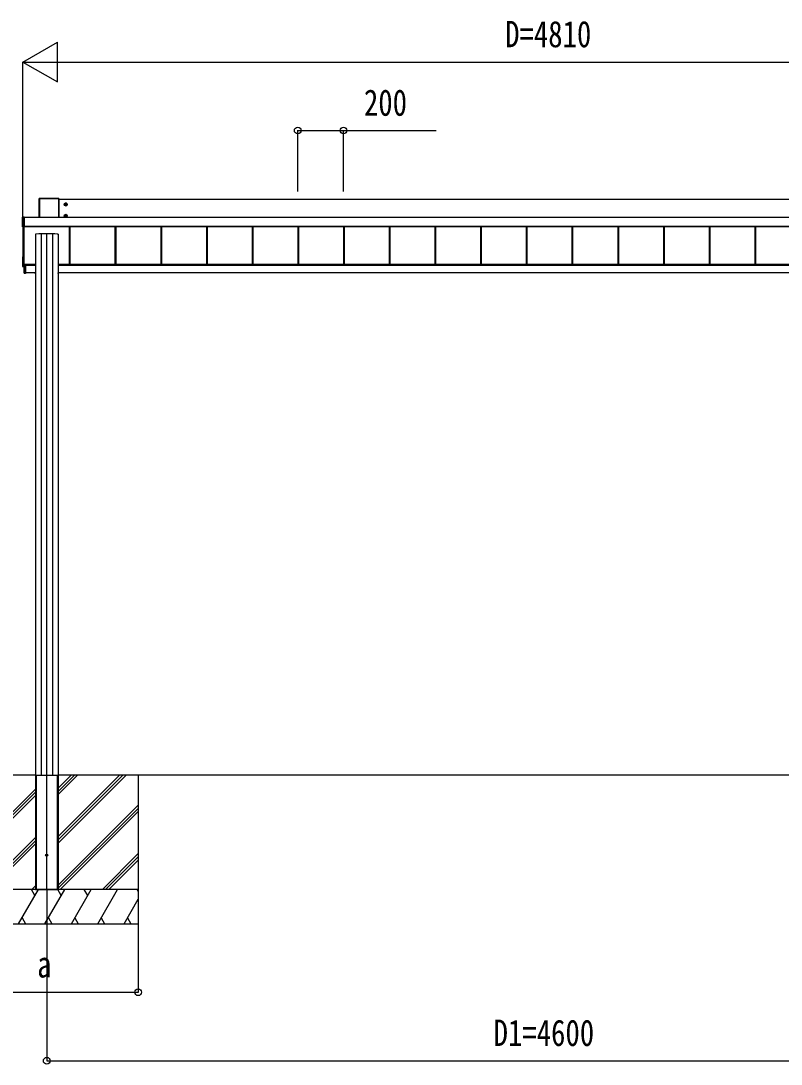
# Model space of a CAD drawing. Units: millimetres, scale not verified. Extents: x -14718 to 14718, y -10397 to 10401.
# Drawn here: x -11331 to -8004, y -5976 to -1409 of the extents above; entities that cross this region are included whole.
import ezdxf
from ezdxf.enums import TextEntityAlignment as Align

# ---------------------------------------------------------------- set-up
doc = ezdxf.new("R2010")
doc.units = ezdxf.units.MM
doc.header["$LTSCALE"] = 50
for name, color, linetype in [('0-4_YKK_12', 2, 'Continuous'), ('0-5_YKK_A1', 4, 'Continuous'), ('0-6_YKK_D', 6, 'Continuous')]:
    doc.layers.add(name, color=color, linetype=linetype)
doc.styles.add('ＭＳ ゴシック', font='')
doc.styles.get('ＭＳ ゴシック').set_extended_font_data('MS Gothic')

msp = doc.modelspace()

# ---------------------------------------------------------------- linework, layer by layer
at = {"layer": '0-4_YKK_12'}
msp.add_line((-11217.43, -5214.1), (-11217.43, -2338.4), dxfattribs=at)
at = {"layer": '0-5_YKK_A1'}
for p, q in [((-11250.43, -2186.75), (-11250.43, -2268.91)), ((-11250.09, -2186.89), (-11250.43, -2186.75)), ((-11250.09, -2268.91), (-11250.09, -2186.89)), ((-11164.93, -2186.25), (-11249.93, -2186.25)), ((-11249.93, -2186.25), (-11249.59, -2186.39)), ((-11249.59, -2186.39), (-11249.59, -2186.88)), ((-11249.59, -2186.88), (-11249.59, -2268.91)), ((-11165.27, -2186.88), (-11249.59, -2186.88)), ((-11165.27, -2186.39), (-11164.93, -2186.25)), ((-11165.27, -2268.91), (-11165.27, -2186.88)), ((-11164.43, -2186.75), (-11164.77, -2186.89)), ((-11164.77, -2186.89), (-11164.77, -2268.91)), ((-11164.43, -2268.91), (-11164.43, -2186.75)), ((-6670.43, -2190.47), (-11164.43, -2190.47)), ((-11141.68, -2212.21), (-11127.18, -2212.21)), ((-11136.71, -2211.45), (-11137.43, -2211.45)), ((-11134.43, -2219.46), (-11134.43, -2204.96)), ((-11132.15, -2212.97), (-11131.43, -2212.97)), ((-11323.93, -2310.11), (-11323.93, -2268.13)), ((-11323.47, -2268.33), (-11323.93, -2268.13)), ((-11323.47, -2309.39), (-11323.47, -2268.33)), ((-11323.43, -2267.63), (-11317.73, -2267.63)), ((-11323.43, -2267.63), (-11322.97, -2267.83)), ((-11322.97, -2268.31), (-11322.97, -2309.37)), ((-11315.93, -2268.31), (-11322.97, -2268.31)), ((-11317.73, -2267.67), (-11317.73, -2267.63)), ((-11315.93, -2267.68), (-11317.13, -2267.68)), ((-11317.13, -2267.68), (-11317.13, -2267.68)), ((-11315.93, -2267.68), (-11317.13, -2267.68)), ((-11315.93, -2267.83), (-11315.93, -2267.68)), ((-11315.93, -2267.68), (-11315.93, -2267.68)), ((-11315.93, -2267.83), (-11315.93, -2268.31)), ((-11315.93, -2268.31), (-11315.93, -2309.37)), ((-6518.93, -2268.91), (-11315.93, -2268.91)), ((-6518.93, -2269.39), (-11315.93, -2269.39)), ((-11141.68, -2262.18), (-11127.18, -2262.18)), ((-11136.71, -2261.42), (-11137.43, -2261.42)), ((-11134.43, -2269.43), (-11134.43, -2254.93)), ((-11132.15, -2262.94), (-11131.43, -2262.94)), ((-11323.93, -2310.11), (-11323.47, -2309.39)), ((-11322.97, -2309.88), (-11323.43, -2310.61)), ((-11317.73, -2310.61), (-11323.43, -2310.61)), ((-11322.43, -2310.61), (-11322.43, -2483.03)), ((-11317.73, -2310.61), (-11317.73, -2310.49)), ((-11317.43, -2310.44), (-11317.43, -2483.08)), ((-11317.13, -2310.43), (-11315.93, -2310.43)), ((-11317.13, -2310.43), (-11317.13, -2310.43)), ((-11317.13, -2310.43), (-11315.93, -2310.43)), ((-6518.93, -2308.36), (-11315.93, -2308.36)), ((-6518.93, -2308.88), (-11315.93, -2308.88)), ((-11315.93, -2309.02), (-6518.93, -2309.02)), ((-6518.93, -2309.02), (-11315.93, -2309.02)), ((-11315.93, -2309.37), (-11315.93, -2309.88)), ((-11315.93, -2309.88), (-11315.93, -2310.43)), ((-11315.93, -2310.43), (-11315.93, -2310.43)), ((-11118.93, -2309.02), (-11118.93, -2475.25)), ((-11116.33, -2309.02), (-11116.33, -2475.25)), ((-11115.93, -2309.02), (-11115.93, -2475.25)), ((-10918.93, -2309.02), (-10918.93, -2475.25)), ((-10916.33, -2309.02), (-10916.33, -2475.25)), ((-10915.93, -2309.02), (-10915.93, -2475.25)), ((-10718.93, -2309.02), (-10718.93, -2475.25)), ((-10716.33, -2309.02), (-10716.33, -2475.25)), ((-10715.93, -2309.02), (-10715.93, -2475.25)), ((-10518.93, -2309.02), (-10518.93, -2475.25)), ((-10516.33, -2309.02), (-10516.33, -2475.25)), ((-10515.93, -2309.02), (-10515.93, -2475.25)), ((-10318.93, -2309.02), (-10318.93, -2475.25)), ((-10316.33, -2309.02), (-10316.33, -2475.25)), ((-10315.93, -2309.02), (-10315.93, -2475.25)), ((-10118.93, -2309.02), (-10118.93, -2475.25)), ((-10116.33, -2309.02), (-10116.33, -2475.25)), ((-10115.93, -2309.02), (-10115.93, -2475.25)), ((-9918.93, -2309.02), (-9918.93, -2475.25)), ((-9916.33, -2309.02), (-9916.33, -2475.25)), ((-9915.93, -2309.02), (-9915.93, -2475.25)), ((-9718.93, -2309.02), (-9718.93, -2475.25)), ((-9716.33, -2309.02), (-9716.33, -2475.25)), ((-9715.93, -2309.02), (-9715.93, -2475.25)), ((-9518.93, -2309.02), (-9518.93, -2475.25)), ((-9516.33, -2309.02), (-9516.33, -2475.25)), ((-9515.93, -2309.02), (-9515.93, -2475.25)), ((-9318.93, -2309.02), (-9318.93, -2475.25)), ((-9316.33, -2309.02), (-9316.33, -2475.25)), ((-9315.93, -2309.02), (-9315.93, -2475.25)), ((-9118.93, -2309.02), (-9118.93, -2475.25)), ((-9116.33, -2309.02), (-9116.33, -2475.25)), ((-9115.93, -2309.02), (-9115.93, -2475.25)), ((-8918.93, -2309.02), (-8918.93, -2475.25)), ((-8916.33, -2309.02), (-8916.33, -2475.25)), ((-8915.93, -2309.02), (-8915.93, -2475.25)), ((-8718.93, -2309.02), (-8718.93, -2475.25)), ((-8716.33, -2309.02), (-8716.33, -2475.25)), ((-8715.93, -2309.02), (-8715.93, -2475.25)), ((-8518.93, -2309.02), (-8518.93, -2475.25)), ((-8516.33, -2309.02), (-8516.33, -2475.25)), ((-8515.93, -2309.02), (-8515.93, -2475.25)), ((-8318.93, -2309.02), (-8318.93, -2475.25)), ((-8316.33, -2309.02), (-8316.33, -2475.25)), ((-8315.93, -2309.02), (-8315.93, -2475.25)), ((-8118.93, -2309.02), (-8118.93, -2475.25)), ((-8116.33, -2309.02), (-8116.33, -2475.25)), ((-8115.93, -2309.02), (-8115.93, -2475.25)), ((-11267.43, -2342.96), (-11267.43, -4707.6)), ((-11242.24, -2341.22), (-11242.24, -4711.6)), ((-11192.62, -2341.22), (-11192.62, -4711.6)), ((-11167.43, -2342.96), (-11167.43, -4707.6)), ((-11323.43, -2443.01), (-11323.43, -2484.07)), ((-11322.96, -2442.51), (-11322.43, -2442.48)), ((-11323.43, -2484.31), (-11323.43, -2484.07)), ((-11322.96, -2484.56), (-11317.25, -2484.91)), ((-11322.96, -2484.56), (-11322.96, -2484.81)), ((-11322.96, -2484.81), (-11316.93, -2485.19)), ((-11322.96, -2484.81), (-11322.96, -2484.81)), ((-11322.96, -2484.81), (-11316.93, -2485.19)), ((-11321.93, -2483.58), (-11317.93, -2483.58)), ((-11317.25, -2484.95), (-11317.25, -2484.91)), ((-11313.93, -2474.86), (-11317.13, -2474.86)), ((-11316.93, -2476.81), (-11316.93, -2474.86)), ((-11316.93, -2480.39), (-11316.93, -2476.81)), ((-11316.65, -2476.81), (-11316.93, -2476.81)), ((-11316.93, -2513.48), (-11316.93, -2480.39)), ((-11316.65, -2480.39), (-11316.93, -2480.39)), ((-11316.65, -2474.86), (-11316.65, -2476.81)), ((-11316.65, -2480.39), (-11316.65, -2513.48)), ((-11316.63, -2480.09), (-11316.63, -2477.11)), ((-11316.63, -2480.09), (-11316.63, -2480.09)), ((-11310.43, -2480.38), (-11316.63, -2480.39)), ((-11316.62, -2480.09), (-11316.62, -2480.09)), ((-11316.15, -2477.31), (-11316.43, -2477.31)), ((-11316.15, -2479.89), (-11316.43, -2479.89)), ((-11316.15, -2477.31), (-11316.15, -2479.89)), ((-11316.15, -2479.89), (-11310.43, -2479.88)), ((-11315.43, -2475.6), (-11315.43, -2474.86)), ((-11315.43, -2475.6), (-11310.43, -2475.58)), ((-11267.43, -2475.25), (-11314.43, -2475.25)), ((-11314.43, -2475.25), (-11314.43, -2475.54)), ((-11314.43, -2475.54), (-11314.43, -2475.59)), ((-11313.93, -2475.25), (-11313.93, -2474.86)), ((-11310.43, -2479.88), (-11310.43, -2475.58)), ((-11267.43, -2477.25), (-11310.43, -2477.25)), ((-11310.43, -2479.88), (-11310.43, -2480.08)), ((-11267.43, -2480.12), (-11310.43, -2480.12)), ((-11310.43, -2480.38), (-11310.43, -2513.86)), ((-11268.28, -2511.6), (-11310.43, -2511.6)), ((-11268.43, -2513.78), (-11268.3, -2511.6)), ((-11268.28, -2511.6), (-11267.8, -2511.6)), ((-11267.8, -2511.6), (-11267.93, -2513.78)), ((-11267.43, -2511.6), (-11267.8, -2511.6)), ((-6667.43, -2475.25), (-11167.43, -2475.25)), ((-6667.43, -2477.25), (-11167.43, -2477.25)), ((-6667.43, -2480.12), (-11167.43, -2480.12)), ((-11167.06, -2511.6), (-11167.43, -2511.6)), ((-11167.06, -2511.6), (-11166.58, -2511.6)), ((-11166.93, -2513.78), (-11167.06, -2511.6)), ((-6668.28, -2511.6), (-11166.58, -2511.6)), ((-11166.56, -2511.6), (-11166.43, -2513.78)), ((-11316.93, -2513.48), (-11316.65, -2513.48)), ((-11316.65, -2513.48), (-11310.43, -2513.86)), ((-11310.43, -2514.16), (-11316.65, -2513.78)), ((-11310.43, -2513.86), (-11310.43, -2514.16)), ((-11267.93, -2514.1), (-11268.13, -2514.1)), ((-11267.43, -2514.1), (-11267.93, -2514.1)), ((-11167.43, -2513.78), (-11166.93, -2513.78)), ((-11166.93, -2514.1), (-11167.43, -2514.1)), ((-11166.93, -2514.1), (-11166.93, -2513.78)), ((-11166.73, -2514.1), (-11166.93, -2514.1)), ((-11267.43, -4711.6), (-11717.43, -4711.6)), ((-11267.43, -4707.6), (-11267.43, -5211.6)), ((-11267.43, -4711.6), (-11267.13, -4711.6)), ((-11267.43, -4711.6), (-11267.43, -5211.6)), ((-11267.13, -4711.6), (-11167.73, -4711.6)), ((-11264.93, -4711.6), (-11264.93, -5211.6)), ((-11263.43, -4711.6), (-11263.43, -5211.6)), ((-11171.43, -4711.6), (-11171.43, -5211.6)), ((-11169.93, -4711.6), (-11169.93, -5211.6)), ((-11167.43, -4707.6), (-11167.43, -5211.6)), ((-11167.43, -4711.6), (-11167.43, -5211.6)), ((-6117.43, -4711.6), (-11167.43, -4711.6)), ((-11167.43, -4796.6), (-11082.43, -4711.6)), ((-11167.43, -4782.46), (-11096.57, -4711.6)), ((-11167.43, -4768.31), (-11110.72, -4711.6)), ((-11167.43, -5008.73), (-10870.34, -4711.64)), ((-11167.43, -4994.59), (-10884.48, -4711.64)), ((-11167.43, -4980.44), (-10898.62, -4711.64)), ((-10817.43, -4711.6), (-10817.43, -5361.6)), ((-11617.43, -5122.08), (-11267.43, -4772.08)), ((-11617.43, -5136.22), (-11267.43, -4786.22)), ((-11617.43, -5150.36), (-11267.43, -4800.36)), ((-11167.43, -5192.57), (-10817.43, -4842.58)), ((-11167.43, -5206.72), (-10817.43, -4856.72)), ((-11158.17, -5211.6), (-10817.43, -4870.86)), ((-11494.82, -5211.6), (-11267.43, -4984.21)), ((-11480.68, -5211.6), (-11267.43, -4998.35)), ((-11466.54, -5211.6), (-11267.43, -5012.49)), ((-10974.32, -5211.6), (-10817.43, -5054.71)), ((-10960.18, -5211.6), (-10817.43, -5068.85)), ((-10946.04, -5211.6), (-10817.43, -5082.99)), ((-11282.69, -5211.6), (-11267.43, -5196.34)), ((-10817.43, -5211.6), (-11617.43, -5211.6)), ((-10817.43, -5211.6), (-11617.43, -5211.6)), ((-11340.91, -5361.6), (-11254.31, -5211.6)), ((-11269.31, -5237.58), (-11284.31, -5211.6)), ((-11267.43, -5211.6), (-11167.43, -5211.6)), ((-11225.44, -5361.6), (-11138.84, -5211.6)), ((-11153.84, -5237.58), (-11168.84, -5211.6)), ((-11109.97, -5361.6), (-11023.37, -5211.6)), ((-11038.37, -5237.58), (-11053.37, -5211.6)), ((-10994.5, -5361.6), (-10907.9, -5211.6)), ((-10817.43, -5220.26), (-10822.43, -5211.6)), ((-10879.03, -5361.6), (-10817.43, -5254.9)), ((-11325.92, -5335.62), (-11310.92, -5361.6)), ((-11210.44, -5335.62), (-11195.44, -5361.6)), ((-11094.98, -5335.62), (-11079.98, -5361.6)), ((-10979.5, -5335.62), (-10964.51, -5361.6)), ((-10864.03, -5335.62), (-10849.04, -5361.6)), ((-11617.43, -5361.6), (-10817.43, -5361.6))]:
    msp.add_line(p, q, dxfattribs=at)
for points in [[(-11249.59, -2186.39), (-11165.27, -2186.39), (-11165.27, -2186.88)], [(-11137.43, -2211.45), (-11137.43, -2212.97), (-11136.71, -2212.97)], [(-11133.67, -2209.93), (-11133.67, -2209.21), (-11135.19, -2209.21), (-11135.19, -2209.93)], [(-11135.19, -2214.49), (-11135.19, -2215.21), (-11133.67, -2215.21), (-11133.67, -2214.49)], [(-11131.43, -2212.97), (-11131.43, -2211.45), (-11132.15, -2211.45)], [(-11322.97, -2268.31), (-11322.97, -2267.83), (-11315.93, -2267.83)], [(-11317.63, -2267.68), (-11317.67, -2267.67), (-11317.73, -2267.67)], [(-11137.43, -2261.42), (-11137.43, -2262.94), (-11136.71, -2262.94)], [(-11133.67, -2259.9), (-11133.67, -2259.18), (-11135.19, -2259.18), (-11135.19, -2259.9)], [(-11135.19, -2264.46), (-11135.19, -2265.18), (-11133.67, -2265.18), (-11133.67, -2264.46)], [(-11131.43, -2262.94), (-11131.43, -2261.42), (-11132.15, -2261.42)], [(-11315.93, -2309.88), (-11322.97, -2309.88), (-11322.97, -2309.37), (-11315.93, -2309.37)], [(-11322.43, -2483.03), (-11322.43, -2483.6), (-11316.93, -2483.93)], [(-11316.62, -2480.09), (-11316.63, -2480.09), (-11316.63, -2480.09)], [(-11316.61, -2480.09), (-11310.43, -2480.08), (-11310.43, -2480.38)], [(-11316.43, -2479.91), (-11316.43, -2479.89), (-11316.43, -2477.31)], [(-11267.93, -2514.1), (-11267.93, -2513.78), (-11267.43, -2513.78)], [(-11267.13, -4711.6), (-11167.73, -4711.6), (-11167.43, -4711.6)]]:
    msp.add_lwpolyline(points, dxfattribs=at)
for points in [[(-11134.43, -2206.44), (-11139.43, -2209.32), (-11139.43, -2215.1), (-11134.43, -2217.98), (-11129.43, -2215.1), (-11129.43, -2209.32)], [(-11134.43, -2256.4), (-11139.43, -2259.29), (-11139.43, -2265.07), (-11134.43, -2267.95), (-11129.43, -2265.07), (-11129.43, -2259.29)]]:
    msp.add_lwpolyline(points, close=True, dxfattribs=at)
for centre, radius in [((-11134.43, -2212.21), 6.25), ((-11134.43, -2212.21), 5), ((-11134.43, -2262.18), 6.25), ((-11134.43, -2262.18), 5), ((-11217.43, -5061.6), 5)]:
    msp.add_circle(centre, radius, dxfattribs=at)
for centre, radius, start, end in [((-11249.59, -2186.89), 0.5, 90.15046, 179.81463), ((-11249.71, -2190.99), 4.12, 88.40447, 95.35624), ((-11165.27, -2186.89), 0.5, 0.18537, 89.84954), ((-11165.15, -2190.99), 4.12, 84.64376, 91.59553), ((-11134.43, -2212.21), 5.58, 153.74848, 206.25152), ((-11134.43, -2212.21), 5.58, 93.74848, 146.25152), ((-11134.43, -2212.21), 5.58, 213.74848, 266.25152), ((-11136.71, -2209.93), 1.52, 270, 0), ((-11136.71, -2214.49), 1.52, 0, 90), ((-11134.43, -2212.21), 5.58, 33.74848, 86.25152), ((-11134.43, -2212.21), 5.58, 273.74848, 326.25152), ((-11132.15, -2209.93), 1.52, 180, 270), ((-11132.15, -2214.49), 1.52, 90, 180), ((-11134.43, -2212.21), 5.58, 333.74848, 26.25152), ((-11322.97, -2268.33), 0.5, 90.15046, 179.81463), ((-11323.09, -2272.43), 4.12, 88.40447, 95.35624), ((-11317.55, -2265.93), 1.74, 265.66516, 269.50049), ((-11134.43, -2262.18), 5.58, 153.74848, 206.25152), ((-11134.43, -2262.18), 5.58, 93.74848, 146.25152), ((-11134.43, -2262.18), 5.58, 213.74848, 266.25152), ((-11136.71, -2259.9), 1.52, 270, 0), ((-11136.71, -2264.46), 1.52, 0, 90), ((-11134.43, -2262.18), 5.58, 33.74848, 86.25152), ((-11134.43, -2262.18), 5.58, 273.74848, 326.25152), ((-11132.15, -2259.9), 1.52, 180, 270), ((-11132.15, -2264.46), 1.52, 90, 180), ((-11134.43, -2262.18), 5.58, 333.74848, 26.25152), ((-11323.09, -2313.49), 4.12, 88.40447, 95.35624), ((-11322.97, -2309.38), 0.502, 180.349, 269.68592), ((-11317.73, -2310.19), 0.301, 269.99262, 297.9043), ((-11317.22, -2313.14), 2.71, 88.10375, 98.40666), ((-11322.93, -2443.01), 0.5, 93.48119, 179.98396), ((-11322.93, -2484.06), 0.5, 180.01604, 266.51881), ((-11322.93, -2484.31), 0.5, 180, 266.3803), ((-11322.93, -2484.31), 0.5, 180.01604, 266.51881), ((-11321.93, -2483.08), 0.5, 180.01746, 270.01745), ((-11317.93, -2483.08), 0.5, 269.98255, 359.98254), ((-11317.13, -2474.56), 0.3, 180.01748, 270.01745), ((-11317.23, -2484.61), 0.3, 266.48405, 359.9811), ((-11317.23, -2484.66), 0.3, 266.48405, 359.9811), ((-11316.63, -2476.81), 0.3, 180.01746, 270.01745), ((-11316.63, -2480.39), 0.3, 90.12237, 180), ((-11315.3, -2476.88), 1.35, 177.08798, 189.90325), ((-11315.43, -2480.31), 1.22, 169.53624, 183.72385), ((-11315.42, -2480.27), 1.21, 171.62247, 185.82998), ((-11315.38, -2480.32), 1.25, 169.72631, 183.54265), ((-11316.61, -2480.39), 0.3, 90.22184, 92.22662), ((-11316.61, -2480.23), 0.141, 90.0241, 94.22537), ((-11316.22, -2481.88), 1.98, 88.04873, 96.20074), ((-11316.63, -2513.48), 0.3, 180, 266.5), ((-11315.42, -2513.63), 1.24, 173.06854, 186.93146), ((-11268.13, -2513.8), 0.3, 176.5, 270), ((-11166.73, -2513.8), 0.3, 270, 3.5)]:
    msp.add_arc(centre, radius, start, end, dxfattribs=at)
for centre, major_axis, ratio, start_param, end_param in [((-11249.93, -2186.75), (0.382, -0.325), 0.996231, 2.2770247, 3.8440941), ((-11164.93, -2186.75), (0.382, 0.325), 0.996231, 5.5806839, 7.1477533), ((-11323.43, -2268.13), (0.382, -0.325), 0.996231, 2.2770247, 3.8440941), ((-11317.13, -2267.67), (0.6, 0), 0.026226, 3.1415927, 3.8726279), ((-11317.13, -2267.67), (0.6, 0), 0.026226, 3.8726279, 4.712389), ((-11323.43, -2310.11), (0.382, 0.325), 0.996231, 2.4390913, 4.0061606), ((-11317.13, -2310.49), (0.6, 0), 0.096025, 1.5707963, 3.1415927), ((-11317.73, -2310.31), (0, 0.3), 0.998743, 3.1415927, 4.2299164), ((-11217.43, -2342.96), (-50, 0), 0.04, 3.1415927, 6.2831853), ((-11316.65, -2484.99), (0.6, -0.037), 0.034769, 3.1437205, 4.2258199), ((-11316.65, -2477.31), (0.301, 0.4), 0.997782, 5.3593221, 6.9301184), ((-11316.65, -2479.89), (0.301, 0.4), 0.997782, 3.7885257, 3.8252324), ((-11316.63, -2477.31), (0.108, 0.169), 0.994155, 5.2849907, 6.855787), ((-11316.63, -2479.89), (-0.145, 0.15), 0.921201, 2.3686772, 3.9027669), ((-11316.63, -2479.89), (0.482, -0.007), 0.414889, 4.7553012, 6.2893908), ((-11316.13, -2479.89), (0.001, 0.2), 0.09157, 1.5714198, 1.6062613), ((-11267.93, -2513.8), (0.5, -0.018), 0.036539, 1.5736281, 3.1406975), ((-11166.93, -2513.8), (0.5, 0.018), 0.036539, 0.0008951, 1.5679645)]:
    msp.add_ellipse(centre, major_axis=major_axis, ratio=ratio, start_param=start_param, end_param=end_param, dxfattribs=at)
at = {"layer": '0-6_YKK_D'}
for p, q in [((-11322.43, -1588.84), (-11170.88, -1501.34)), ((-11170.88, -1676.34), (-11170.88, -1501.34)), ((-11322.43, -2309.61), (-11322.43, -1587.84)), ((-11322.43, -1588.84), (-11170.88, -1676.34)), ((-11322.43, -1588.84), (-11019.32, -1588.84)), ((-11147.43, -1588.84), (-6687.43, -1588.84)), ((-10118.93, -2155.31), (-10118.93, -1887.84)), ((-9918.93, -2155.31), (-9918.93, -1887.84)), ((-11217.43, -5215.1), (-11217.43, -5962.6)), ((-10817.43, -5362.6), (-10817.43, -5662.6)), ((-11617.43, -5661.6), (-10817.43, -5661.6)), ((-11217.43, -5961.6), (-6617.43, -5961.6))]:
    msp.add_line(p, q, dxfattribs=at)
msp.add_lwpolyline([(-10118.93, -1888.84), (-9918.93, -1888.84), (-9513.83, -1888.84)], dxfattribs=at)
for centre in [(-10118.93, -1888.84), (-9918.93, -1888.84), (-10817.43, -5661.6), (-11217.43, -5961.6)]:
    msp.add_circle(centre, 14.88, dxfattribs=at)

# ---------------------------------------------------------------- texts
at = {"layer": '0-6_YKK_D', "style": 'ＭＳ ゴシック', "width": 0.8}
for s, p in [('D=4810', (-9211.43, -1558.84)), ('200', (-9829.43, -1858.84)), ('a', (-11259.43, -5631.6)), ('D1=4600', (-9261.83, -5931.6))]:
    msp.add_text(s, height=115.5, dxfattribs=at).set_placement(p, align=Align.BOTTOM_LEFT)

doc.saveas('drawing.dxf')
